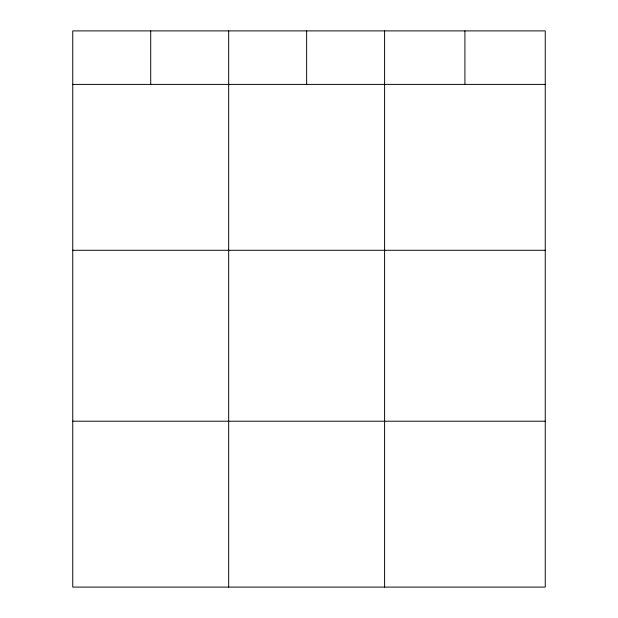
<?xml version="1.0" encoding="UTF-8"?>
<svg xmlns="http://www.w3.org/2000/svg" width="618" height="618" viewBox="0 0 618 618"><rect width="100%" height="100%" fill="white"/><g stroke="black" fill="none" stroke-linecap="round" stroke-linejoin="round"><path stroke-width="0.93" d="M545.254 84.396L545.254 587.1L72.746 587.1L72.746 30.9L545.254 30.9L545.254 84.396L72.746 84.396M72.746 250.29L545.254 250.29M72.746 421.206L545.254 421.206M464.921 30.9L464.921 84.396M384.597 30.9L384.597 587.1M306.636 30.9L306.636 84.396M228.675 30.9L228.675 587.1M150.715 30.9L150.715 84.396"/></g></svg>
